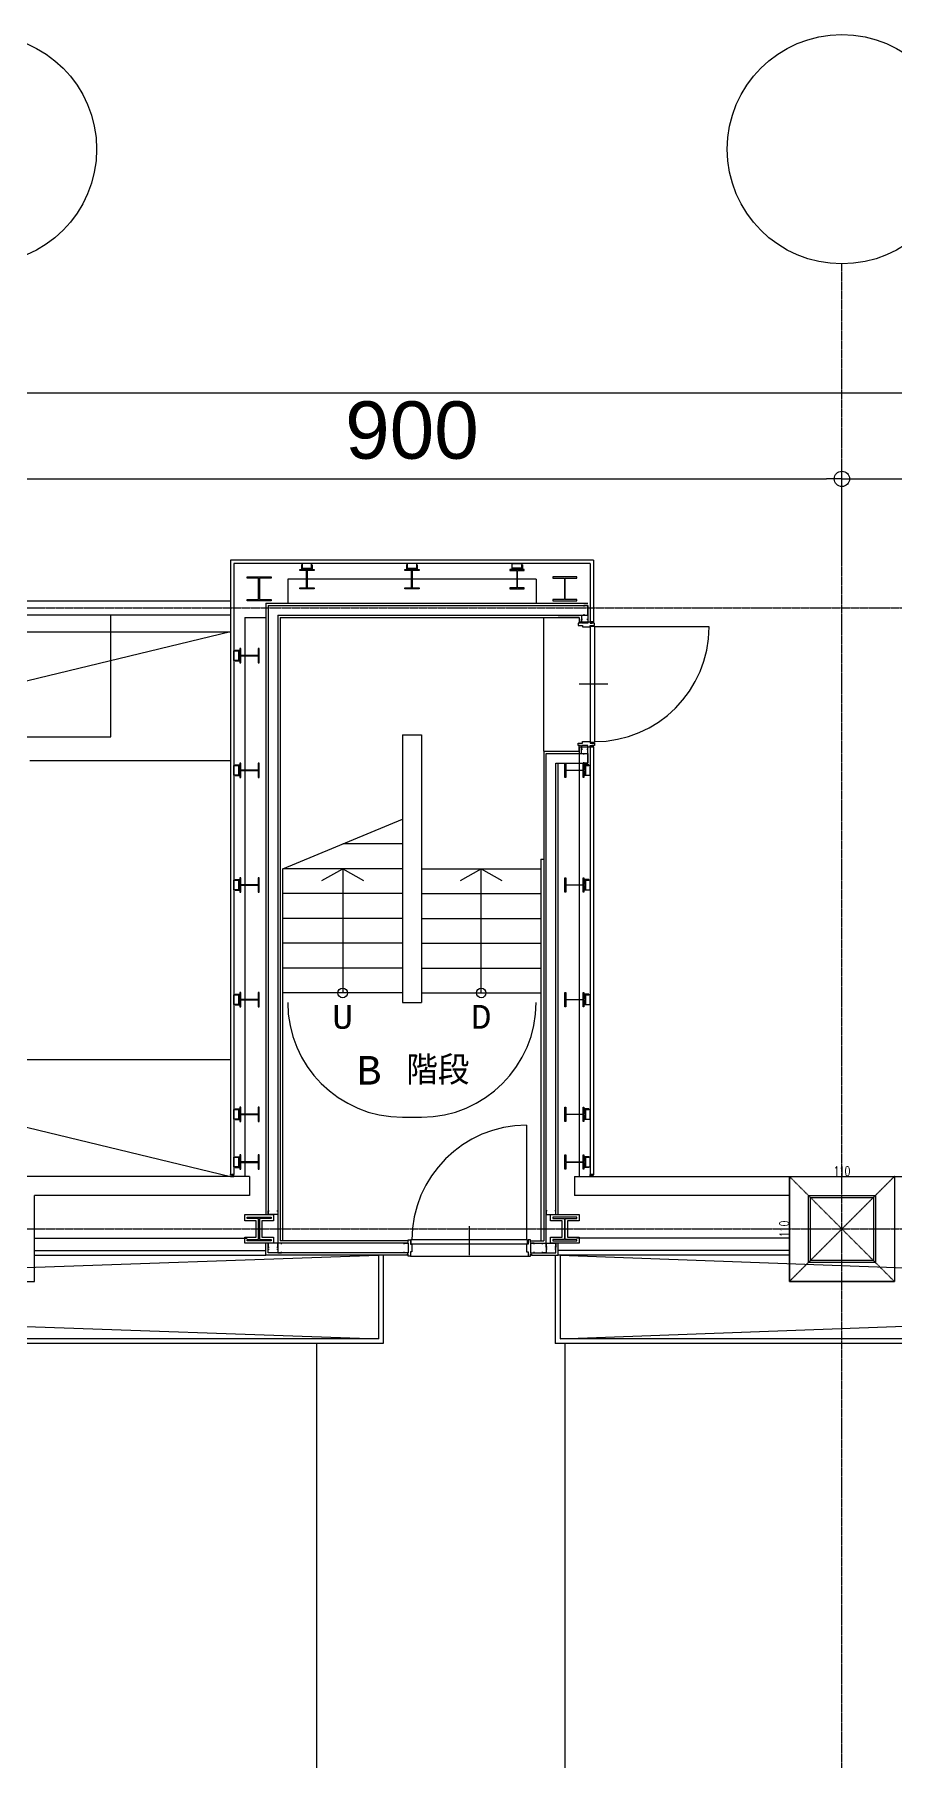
# Model space of a CAD drawing. Header units: millimetres. Extents: x -21841 to 195597, y -1659 to 112111.
# Drawn here: x 8215 to 9115, y 18194 to 20000 of the extents above; entities that cross this region are included whole.
import ezdxf
from ezdxf.enums import TextEntityAlignment as Align

# ---------------------------------------------------------------- set-up
doc = ezdxf.new("R2010")
doc.units = ezdxf.units.MM
doc.linetypes.add('X-N-FAB-L10$0$COL-CEN-LIN', pattern=[3.25, 2.5, -0.25, 0.25, -0.25])
doc.linetypes.add('X-N-FAB-L10$0$HIDDEN', pattern=[0.375, 0.25, -0.125])
for name, color, linetype in [('0-FMCS', 6, 'Continuous'), ('0-XREF', 7, 'Continuous'), ('X-N-FAB-L10$0$0-MC', 8, 'Continuous'), ('X-N-FAB-L10$0$0-NC', 8, 'Continuous'), ('X-N-FAB-L10$0$0-ND', 8, 'Continuous'), ('X-N-FAB-L10$0$08', 8, 'Continuous'), ('X-N-FAB-L10$0$CCL', 8, 'X-N-FAB-L10$0$COL-CEN-LIN'), ('X-N-FAB-L10$0$COL', 8, 'Continuous'), ('X-N-FAB-L10$0$COL-S', 8, 'Continuous'), ('X-N-FAB-L10$0$DIM', 8, 'Continuous')]:
    doc.layers.add(name, color=color, linetype=linetype)
doc.styles.add('X-N-FAB-L10$0$ATS', font='monotxt.shx', dxfattribs={"bigfont": 'BIGFONT.shx'})
doc.styles.add('X-N-FAB-L10$0$CHINA', font='simplex.shx', dxfattribs={"width": 0.75, "bigfont": 'chineset.shx'})
doc.styles.add('X-N-FAB-L10$0$COL-NUM', font='romanc')
doc.styles.add('X-N-FAB-L10$0$DIM', font='simplex.shx', dxfattribs={"width": 0.67, "bigfont": 'chineset.shx'})
doc.styles.add('X-N-FAB-L10$0$DimStyUse', font='romans.shx', dxfattribs={"width": 0.7})
doc.styles.add('X-N-FAB-L10$0$Gen-Text', font='arial.ttf', dxfattribs={"height": 2.5})
doc.dimstyles.new('X-N-FAB-L10$0$cirl', dxfattribs={"dimtxt": 200, "dimasz": 50, "dimexe": 50, "dimexo": 0, "dimgap": 20, "dimtad": 1, "dimdsep": 46, "dimtxsty": 'X-N-FAB-L10$0$DimStyUse', "dimblk": 'X-N-FAB-L10$0$_Origin', "dimcen": 10, "dimdle": 50, "dimclrt": 2, "dimazin": 0, "dimtfac": 1, "dimtix": 1, "dimtmove": 2, "dimatfit": 3, "dimfxl": 10, "dimtolj": 1, "dimarcsym": 0})
doc.dimstyles.new('X-N-FAB-L10$0$JJP_005_defpoint', dxfattribs={"dimtxt": 20, "dimasz": 0.5, "dimexe": 0.5, "dimexo": 0.5, "dimgap": 0.5, "dimtad": 1, "dimdsep": 46, "dimtxsty": 'X-N-FAB-L10$0$DIM', "dimblk": 'X-N-FAB-L10$0$_None', "dimcen": 10, "dimclrd": 256, "dimclre": 256, "dimclrt": 256, "dimadec": 0, "dimazin": 0, "dimtfac": 1, "dimtix": 1, "dimtmove": 2, "dimatfit": 3, "dimldrblk": 'X-N-FAB-L10$0$_None', "dimfxl": 0.5, "dimtolj": 1, "dimtzin": 0, "dimarcsym": 0})

# ---------------------------------------------------------------- blocks, each defined once
blk = doc.blocks.new('X-N-FAB-L10$0$_Origin')
at = {"color": 0, "linetype": 'ByBlock', "lineweight": -2}
blk.add_line((0, 0), (-1, 0), dxfattribs=at)
blk.add_circle((0, 0), 0.5, dxfattribs=at)
blk = doc.blocks.new('*D738')
at = {"layer": 'DEFPOINTS', "color": 0, "transparency": 16777216}
for p in [(27010, 19625), (60, 19535), (27010, 19535)]:
    blk.add_point(p, dxfattribs=at)
at = {"layer": 'X-N-FAB-L10$0$DIM', "color": 0, "lineweight": -2, "transparency": 16777216}
for p, q in [((60, 19535), (60, 19645)), ((27010, 19535), (27010, 19645)), ((76, 19625), (26994, 19625))]:
    blk.add_line(p, q, dxfattribs=at)
at = {"layer": 'X-N-FAB-L10$0$DIM', "color": 0, "lineweight": -2, "transparency": 16777216, "xscale": 16, "yscale": 16, "zscale": 16, "rotation": 180}
blk.add_blockref('X-N-FAB-L10$0$_Origin', (60, 19625), dxfattribs=at)
at = {"layer": 'X-N-FAB-L10$0$DIM', "color": 0, "lineweight": -2, "transparency": 16777216, "xscale": 16, "yscale": 16, "zscale": 16}
blk.add_blockref('X-N-FAB-L10$0$_Origin', (27010, 19625), dxfattribs=at)
at = {"layer": 'X-N-FAB-L10$0$DIM', "color": 2, "transparency": 16777216, "insert": (13535, 19675.6), "char_height": 2.5, "attachment_point": 5, "style": 'X-N-FAB-L10$0$Gen-Text'}
blk.add_mtext('\\A1;{\\H24x;26950}', dxfattribs=at)
blk = doc.blocks.new('*D1151')
at = {"layer": 'DEFPOINTS', "lineweight": -2, "transparency": 16777216}
blk.add_line((9005, 18805), (9115, 18805), dxfattribs=at)
at = {"layer": 'DEFPOINTS', "color": 0, "transparency": 16777216}
for p in [(9005, 18805), (9115, 18805), (9115, 18805)]:
    blk.add_point(p, dxfattribs=at)
at = {"layer": 'DEFPOINTS', "transparency": 16777216, "insert": (9060, 18810.5), "char_height": 10, "attachment_point": 5, "style": 'X-N-FAB-L10$0$DIM'}
blk.add_mtext('\\A1;110', dxfattribs=at)
blk = doc.blocks.new('X-N-FAB-L10$0$_None')
blk = doc.blocks.new('*D1152')
at = {"layer": 'DEFPOINTS', "lineweight": -2, "transparency": 16777216}
blk.add_line((9005, 18805), (9005, 18695), dxfattribs=at)
at = {"layer": 'DEFPOINTS', "color": 0, "transparency": 16777216}
for p in [(9005, 18805), (9005, 18695), (9005, 18695)]:
    blk.add_point(p, dxfattribs=at)
at = {"layer": 'DEFPOINTS', "transparency": 16777216, "insert": (8999.5, 18750), "char_height": 10, "attachment_point": 5, "rotation": 90, "style": 'X-N-FAB-L10$0$DIM'}
blk.add_mtext('\\A1;110', dxfattribs=at)
blk = doc.blocks.new('X-N-FAB-L10')
at = {"layer": 'DEFPOINTS', "color": 8, "linetype": 'X-N-FAB-L10$0$HIDDEN', "ltscale": 0.1}
for p, q in [((9115, 18805), (9005, 18695)), ((9005, 18805), (9115, 18695)), ((9115, 18805), (9005, 18695)), ((9005, 18805), (9115, 18695))]:
    blk.add_line(p, q, dxfattribs=at)
at = {"layer": 'DEFPOINTS', "color": 8}
for q in [(9115, 18805), (9005, 18695)]:
    blk.add_line((9005, 18805), q, dxfattribs=at)
at = {"layer": 'X-N-FAB-L10$0$0-MC', "color": 8}
for centre in [(8160, 19880), (9060, 19880)]:
    blk.add_circle(centre, 120, dxfattribs=at)
at = {"layer": 'X-N-FAB-L10$0$08', "color": 8}
for p, q in [((8420, 19450), (8420, 18807)), ((8800, 19450), (8420, 19450)), ((8423.5, 19446.5), (8423.5, 18807)), ((8796.5, 19446.5), (8423.5, 19446.5)), ((8492.5, 19440), (8507.5, 19440)), ((8492.5, 19439.1), (8492.5, 19440)), ((8499.7, 19439.1), (8492.5, 19439.1)), ((8494.4, 19445), (8494.4, 19440)), ((8495, 19445), (8494.4, 19445)), ((8494.4, 19440), (8499.4, 19440)), ((8505, 19446.5), (8495, 19446.5)), ((8495, 19446.5), (8495, 19441.5)), ((8495, 19440.6), (8495, 19445)), ((8495, 19441.5), (8505, 19441.5)), ((8499.4, 19440.6), (8495, 19440.6)), ((8499.4, 19440), (8499.4, 19440.6)), ((8499.7, 19420.9), (8499.7, 19439.1)), ((8507.5, 19439.1), (8500.3, 19439.1)), ((8500.3, 19439.1), (8500.3, 19420.9)), ((8500.6, 19440), (8500.6, 19440.6)), ((8500.6, 19440.6), (8505, 19440.6)), ((8505.6, 19440), (8500.6, 19440)), ((8505, 19441.5), (8505, 19446.5)), ((8505, 19440.6), (8505, 19445)), ((8505, 19445), (8505.6, 19445)), ((8505.6, 19445), (8505.6, 19440)), ((8507.5, 19440), (8507.5, 19439.1)), ((8602.5, 19440), (8617.5, 19440)), ((8602.5, 19439.1), (8602.5, 19440)), ((8609.7, 19439.1), (8602.5, 19439.1)), ((8604.4, 19445), (8604.4, 19440)), ((8605, 19445), (8604.4, 19445)), ((8604.4, 19440), (8609.4, 19440)), ((8615, 19446.5), (8605, 19446.5)), ((8605, 19446.5), (8605, 19441.5)), ((8605, 19440.6), (8605, 19445)), ((8605, 19441.5), (8615, 19441.5)), ((8609.4, 19440.6), (8605, 19440.6)), ((8609.4, 19440), (8609.4, 19440.6)), ((8609.7, 19420.9), (8609.7, 19439.1)), ((8617.5, 19439.1), (8610.3, 19439.1)), ((8610.3, 19439.1), (8610.3, 19420.9)), ((8610.6, 19440), (8610.6, 19440.6)), ((8610.6, 19440.6), (8615, 19440.6)), ((8615.6, 19440), (8610.6, 19440)), ((8615, 19441.5), (8615, 19446.5)), ((8615, 19440.6), (8615, 19445)), ((8615, 19445), (8615.6, 19445)), ((8615.6, 19445), (8615.6, 19440)), ((8617.5, 19440), (8617.5, 19439.1)), ((8727.5, 19440), (8712.5, 19440)), ((8712.5, 19440), (8712.5, 19439.1)), ((8712.5, 19439.1), (8719.7, 19439.1)), ((8714.4, 19445), (8714.4, 19440)), ((8715, 19445), (8714.4, 19445)), ((8714.4, 19440), (8719.4, 19440)), ((8715, 19441.5), (8715, 19446.5)), ((8715, 19446.5), (8725, 19446.5)), ((8715, 19440.6), (8715, 19445)), ((8725, 19441.5), (8715, 19441.5)), ((8719.4, 19440.6), (8715, 19440.6)), ((8719.4, 19440), (8719.4, 19440.6)), ((8719.7, 19439.1), (8719.7, 19420.9)), ((8720.3, 19420.9), (8720.3, 19439.1)), ((8720.3, 19439.1), (8727.5, 19439.1)), ((8720.6, 19440), (8720.6, 19440.6)), ((8720.6, 19440.6), (8725, 19440.6)), ((8725.6, 19440), (8720.6, 19440)), ((8725, 19446.5), (8725, 19441.5)), ((8725, 19440.6), (8725, 19445)), ((8725, 19445), (8725.6, 19445)), ((8725.6, 19445), (8725.6, 19440)), ((8727.5, 19439.1), (8727.5, 19440)), ((8796.5, 19446.5), (8796.5, 19385.5)), ((8800, 19450), (8800, 19385.5)), ((8437.5, 19432.5), (8462.5, 19432.5)), ((8437.5, 19431.1), (8437.5, 19432.5)), ((8449.55, 19431.1), (8437.5, 19431.1)), ((8449.55, 19408.9), (8449.55, 19431.1)), ((8462.5, 19431.1), (8450.45, 19431.1)), ((8450.45, 19431.1), (8450.45, 19408.9)), ((8462.5, 19432.5), (8462.5, 19431.1)), ((8740, 19430), (8480, 19430)), ((8480, 19430), (8480, 19405)), ((8492.5, 19420), (8492.5, 19420.9)), ((8492.5, 19420.9), (8499.7, 19420.9)), ((8507.5, 19420), (8492.5, 19420)), ((8500.3, 19420.9), (8507.5, 19420.9)), ((8507.5, 19420.9), (8507.5, 19420)), ((8602.5, 19420), (8602.5, 19420.9)), ((8602.5, 19420.9), (8609.7, 19420.9)), ((8617.5, 19420), (8602.5, 19420)), ((8610.3, 19420.9), (8617.5, 19420.9)), ((8617.5, 19420.9), (8617.5, 19420)), ((8719.7, 19420.9), (8712.5, 19420.9)), ((8712.5, 19420.9), (8712.5, 19420)), ((8712.5, 19420), (8727.5, 19420)), ((8727.5, 19420.9), (8720.3, 19420.9)), ((8727.5, 19420), (8727.5, 19420.9)), ((8740, 19430), (8740, 19405)), ((8782.5, 19432.5), (8757.5, 19432.5)), ((8757.5, 19432.5), (8757.5, 19431.1)), ((8757.5, 19431.1), (8769.55, 19431.1)), ((8769.55, 19431.1), (8769.55, 19408.9)), ((8770.45, 19408.9), (8770.45, 19431.1)), ((8770.45, 19431.1), (8782.5, 19431.1)), ((8782.5, 19431.1), (8782.5, 19432.5)), ((8205, 19407.5), (8420, 19407.5)), ((8437.5, 19407.5), (8437.5, 19408.9)), ((8437.5, 19408.9), (8449.55, 19408.9)), ((8462.5, 19407.5), (8437.5, 19407.5)), ((8450.45, 19408.9), (8462.5, 19408.9)), ((8457, 19405), (8457, 18765)), ((8457, 19405), (8794, 19405)), ((8459.5, 19402.5), (8459.5, 18765)), ((8459.5, 19402.5), (8794, 19402.5)), ((8462.5, 19408.9), (8462.5, 19407.5)), ((8769.55, 19408.9), (8757.5, 19408.9)), ((8757.5, 19408.9), (8757.5, 19407.5)), ((8757.5, 19407.5), (8782.5, 19407.5)), ((8782.5, 19408.9), (8770.45, 19408.9)), ((8782.5, 19407.5), (8782.5, 19408.9)), ((8794, 19402.5), (8790, 19402.5)), ((8790, 19402.5), (8790, 19401.5)), ((8794, 19402.5), (8794, 19384)), ((8794, 19392.5), (8794, 19402.5)), ((8420, 19392.5), (8205, 19392.5)), ((8295, 19265), (8295, 19392.5)), ((8435, 19390), (8435, 18805)), ((8435, 19390), (8457, 19390)), ((8469.5, 19392.5), (8469.5, 18735)), ((8469.5, 19392.5), (8794, 19392.5)), ((8472, 19390), (8472, 18737.5)), ((8472, 19390), (8785, 19390)), ((8748, 19250), (8748, 19390)), ((8785, 19390), (8763, 19390)), ((8786.5, 19384), (8784, 19384)), ((8784, 19384), (8784, 19381.5)), ((8784, 19381.5), (8788.5, 19381.5)), ((8785, 19390), (8785, 19384)), ((8785, 19390), (8785, 19385.5)), ((8785, 19385.5), (8800, 19385.5)), ((8787.5, 19392.5), (8787.5, 19384)), ((8787.5, 19384), (8787.5, 19388)), ((8787.5, 19388), (8788.5, 19388)), ((8794, 19384), (8787.5, 19384)), ((8788.5, 19381.5), (8788.5, 19380)), ((8790, 19393.5), (8790, 19392.5)), ((8790, 19392.5), (8794, 19392.5)), ((8793, 19388), (8794, 19388)), ((8794, 19388), (8794, 19384)), ((8800, 19385.5), (8796.5, 19385.5)), ((8798.5, 19384), (8796.5, 19385.5)), ((8796.5, 19385.5), (8796.5, 19384)), ((8798.5, 19385.5), (8796.5, 19385.5)), ((8796.5, 19384), (8798.5, 19384)), ((8796.5, 19380), (8796.5, 19381.5)), ((8796.5, 19381.5), (8801, 19381.5)), ((8798.5, 19384), (8798.5, 19385.5)), ((8798.5, 19385.5), (8800, 19385.5)), ((8798.5, 19384), (8798.5, 19385.5)), ((8801, 19384), (8798.5, 19384)), ((8800, 19384), (8798.5, 19384)), ((8801, 19381.5), (8801, 19384)), ((6060, 19375), (8420, 18805)), ((8420, 19375), (6060, 18805)), ((8205, 19375), (8420, 19375)), ((8788.5, 19380), (8796.5, 19380)), ((8797, 19259), (8797, 19381)), ((8797, 19381), (8801, 19381)), ((8801, 19381), (8801, 19259)), ((8921, 19380), (8801, 19380)), ((8423.5, 19345), (8423.5, 19355)), ((8423.5, 19355), (8428.5, 19355)), ((8428.5, 19345), (8423.5, 19345)), ((8425, 19355.6), (8430, 19355.6)), ((8425, 19355), (8425, 19355.6)), ((8429.4, 19355), (8425, 19355)), ((8429.4, 19345), (8425, 19345)), ((8425, 19345), (8425, 19344.4)), ((8428.5, 19355), (8428.5, 19345)), ((8429.4, 19350.6), (8429.4, 19355)), ((8430, 19350.6), (8429.4, 19350.6)), ((8430, 19349.4), (8429.4, 19349.4)), ((8429.4, 19349.4), (8429.4, 19345)), ((8430, 19357.5), (8430, 19342.5)), ((8430.9, 19357.5), (8430, 19357.5)), ((8430, 19355.6), (8430, 19350.6)), ((8430, 19344.4), (8430, 19349.4)), ((8430.9, 19350.3), (8430.9, 19357.5)), ((8449.1, 19350.3), (8430.9, 19350.3)), ((8430.9, 19342.5), (8430.9, 19349.7)), ((8430.9, 19349.7), (8449.1, 19349.7)), ((8450, 19357.5), (8449.1, 19357.5)), ((8449.1, 19357.5), (8449.1, 19350.3)), ((8449.1, 19349.7), (8449.1, 19342.5)), ((8450, 19342.5), (8450, 19357.5)), ((8425, 19344.4), (8430, 19344.4)), ((8430, 19342.5), (8430.9, 19342.5)), ((8449.1, 19342.5), (8450, 19342.5)), ((8815, 19320), (8785, 19320)), ((8025, 19265), (8295, 19265)), ((8600, 19267), (8600, 19179)), ((8600, 19267), (8620, 19267)), ((8620, 19267), (8620, 19137)), ((8784, 19256), (8784, 19258.5)), ((8784, 19258.5), (8788.5, 19258.5)), ((8786.5, 19256), (8784, 19256)), ((8785, 19250), (8785, 19256)), ((8787.5, 19247.5), (8787.5, 19256)), ((8794, 19256), (8787.5, 19256)), ((8787.5, 19256), (8787.5, 19252)), ((8788.5, 19258.5), (8788.5, 19260)), ((8788.5, 19260), (8796.5, 19260)), ((8794, 19237.5), (8794, 19256)), ((8794, 19252), (8794, 19256)), ((8796.5, 19260), (8796.5, 19258.5)), ((8796.5, 19258.5), (8801, 19258.5)), ((8798.5, 19256), (8796.5, 19254.5)), ((8796.5, 19254.5), (8796.5, 19256)), ((8796.5, 19256), (8798.5, 19256)), ((8801, 19259), (8797, 19259)), ((8801, 19256), (8798.5, 19256)), ((8798.5, 19256), (8798.5, 19254.5)), ((8800, 19256), (8798.5, 19256)), ((8798.5, 19256), (8798.5, 19254.5)), ((8801, 19258.5), (8801, 19256)), ((8420, 19240), (8210, 19240)), ((8430, 19237.5), (8430, 19222.5)), ((8430.9, 19237.5), (8430, 19237.5)), ((8430.9, 19230.3), (8430.9, 19237.5)), ((8450, 19237.5), (8449.1, 19237.5)), ((8449.1, 19237.5), (8449.1, 19230.3)), ((8450, 19222.5), (8450, 19237.5)), ((8748, 19250), (8748, 18737.5)), ((8748, 19250), (8785, 19250)), ((8750.5, 18735), (8750.5, 19247.5)), ((8750.5, 19247.5), (8794, 19247.5)), ((8760.5, 18765), (8760.5, 19237.5)), ((8760.5, 19237.5), (8794, 19237.5)), ((8763, 18765), (8763, 19237.5)), ((8770, 19222.5), (8770, 19237.5)), ((8770, 19237.5), (8770.9, 19237.5)), ((8770.9, 19237.5), (8770.9, 19230.3)), ((8785, 19254.5), (8785, 18805)), ((8785, 19250), (8785, 19254.5)), ((8785, 19254.5), (8800, 19254.5)), ((8787.5, 19252), (8788.5, 19252)), ((8789.1, 19230.3), (8789.1, 19237.5)), ((8789.1, 19237.5), (8790, 19237.5)), ((8790, 19246.5), (8790, 19247.5)), ((8790, 19247.5), (8794, 19247.5)), ((8790, 19237.5), (8790, 19238.5)), ((8794, 19237.5), (8790, 19237.5)), ((8790, 19237.5), (8790, 19222.5)), ((8793, 19252), (8794, 19252)), ((8794, 19247.5), (8794, 19237.5)), ((8796.5, 19254.5), (8796.5, 18807)), ((8800, 19254.5), (8796.5, 19254.5)), ((8798.5, 19254.5), (8796.5, 19254.5)), ((8798.5, 19254.5), (8800, 19254.5)), ((8800, 19254.5), (8800, 18807)), ((8423.5, 19225), (8423.5, 19235)), ((8423.5, 19235), (8428.5, 19235)), ((8428.5, 19225), (8423.5, 19225)), ((8425, 19235.6), (8430, 19235.6)), ((8425, 19235), (8425, 19235.6)), ((8429.4, 19235), (8425, 19235)), ((8429.4, 19225), (8425, 19225)), ((8425, 19225), (8425, 19224.4)), ((8425, 19224.4), (8430, 19224.4)), ((8428.5, 19235), (8428.5, 19225)), ((8429.4, 19230.6), (8429.4, 19235)), ((8430, 19230.6), (8429.4, 19230.6)), ((8430, 19229.4), (8429.4, 19229.4)), ((8429.4, 19229.4), (8429.4, 19225)), ((8430, 19235.6), (8430, 19230.6)), ((8430, 19224.4), (8430, 19229.4)), ((8430, 19222.5), (8430.9, 19222.5)), ((8449.1, 19230.3), (8430.9, 19230.3)), ((8430.9, 19222.5), (8430.9, 19229.7)), ((8430.9, 19229.7), (8449.1, 19229.7)), ((8449.1, 19229.7), (8449.1, 19222.5)), ((8449.1, 19222.5), (8450, 19222.5)), ((8770.9, 19222.5), (8770, 19222.5)), ((8770.9, 19230.3), (8789.1, 19230.3)), ((8789.1, 19229.7), (8770.9, 19229.7)), ((8770.9, 19229.7), (8770.9, 19222.5)), ((8789.1, 19222.5), (8789.1, 19229.7)), ((8790, 19222.5), (8789.1, 19222.5)), ((8795, 19235.6), (8790, 19235.6)), ((8790, 19235.6), (8790, 19230.6)), ((8790, 19230.6), (8790.6, 19230.6)), ((8790, 19224.4), (8790, 19229.4)), ((8790, 19229.4), (8790.6, 19229.4)), ((8795, 19224.4), (8790, 19224.4)), ((8790.6, 19230.6), (8790.6, 19235)), ((8790.6, 19235), (8795, 19235)), ((8790.6, 19229.4), (8790.6, 19225)), ((8790.6, 19225), (8795, 19225)), ((8791.5, 19235), (8791.5, 19225)), ((8796.5, 19235), (8791.5, 19235)), ((8791.5, 19225), (8796.5, 19225)), ((8795, 19235), (8795, 19235.6)), ((8795, 19225), (8795, 19224.4)), ((8796.5, 19225), (8796.5, 19235)), ((8475, 19127), (8600, 19179)), ((8600, 19179), (8600, 18987)), ((8600, 19153), (8537.5, 19153)), ((8620, 19137), (8620, 18987)), ((8745, 19137), (8745, 18737.5)), ((8745, 19137), (8748, 19137)), ((8423.5, 19105), (8423.5, 19115)), ((8423.5, 19115), (8428.5, 19115)), ((8425, 19115.6), (8430, 19115.6)), ((8425, 19115), (8425, 19115.6)), ((8429.4, 19115), (8425, 19115)), ((8428.5, 19115), (8428.5, 19105)), ((8429.4, 19110.6), (8429.4, 19115)), ((8430, 19110.6), (8429.4, 19110.6)), ((8430, 19117.5), (8430, 19102.5)), ((8430.9, 19117.5), (8430, 19117.5)), ((8430, 19115.6), (8430, 19110.6)), ((8430.9, 19110.3), (8430.9, 19117.5)), ((8449.1, 19110.3), (8430.9, 19110.3)), ((8450, 19117.5), (8449.1, 19117.5)), ((8449.1, 19117.5), (8449.1, 19110.3)), ((8450, 19102.5), (8450, 19117.5)), ((8475, 18737.5), (8475, 19127)), ((8600, 19127), (8475, 19127)), ((8515.849, 19114.5), (8537.5, 19127)), ((8537.5, 19127), (8537.5, 18997)), ((8537.5, 19127), (8559.151, 19114.5)), ((8620, 19127), (8745, 19127)), ((8660.849, 19114.5), (8682.5, 19127)), ((8682.5, 18997), (8682.5, 19127)), ((8682.5, 19127), (8704.151, 19114.5)), ((8770, 19102.5), (8770, 19117.5)), ((8770, 19117.5), (8770.9, 19117.5)), ((8770.9, 19117.5), (8770.9, 19110.3)), ((8770.9, 19110.3), (8789.1, 19110.3)), ((8789.1, 19110.3), (8789.1, 19117.5)), ((8789.1, 19117.5), (8790, 19117.5)), ((8790, 19117.5), (8790, 19102.5)), ((8795, 19115.6), (8790, 19115.6)), ((8790, 19115.6), (8790, 19110.6)), ((8790, 19110.6), (8790.6, 19110.6)), ((8790.6, 19110.6), (8790.6, 19115)), ((8790.6, 19115), (8795, 19115)), ((8791.5, 19115), (8791.5, 19105)), ((8796.5, 19115), (8791.5, 19115)), ((8795, 19115), (8795, 19115.6)), ((8796.5, 19105), (8796.5, 19115)), ((8428.5, 19105), (8423.5, 19105)), ((8429.4, 19105), (8425, 19105)), ((8425, 19105), (8425, 19104.4)), ((8425, 19104.4), (8430, 19104.4)), ((8430, 19109.4), (8429.4, 19109.4)), ((8429.4, 19109.4), (8429.4, 19105)), ((8430, 19104.4), (8430, 19109.4)), ((8430, 19102.5), (8430.9, 19102.5)), ((8430.9, 19102.5), (8430.9, 19109.7)), ((8430.9, 19109.7), (8449.1, 19109.7)), ((8449.1, 19109.7), (8449.1, 19102.5)), ((8449.1, 19102.5), (8450, 19102.5)), ((8600, 19101), (8475, 19101)), ((8620, 19101), (8745, 19101)), ((8770.9, 19102.5), (8770, 19102.5)), ((8789.1, 19109.7), (8770.9, 19109.7)), ((8770.9, 19109.7), (8770.9, 19102.5)), ((8789.1, 19102.5), (8789.1, 19109.7)), ((8790, 19102.5), (8789.1, 19102.5)), ((8790, 19104.4), (8790, 19109.4)), ((8790, 19109.4), (8790.6, 19109.4)), ((8795, 19104.4), (8790, 19104.4)), ((8790.6, 19109.4), (8790.6, 19105)), ((8790.6, 19105), (8795, 19105)), ((8791.5, 19105), (8796.5, 19105)), ((8795, 19105), (8795, 19104.4)), ((8600, 19075), (8475, 19075)), ((8620, 19075), (8745, 19075)), ((8600, 19049), (8475, 19049)), ((8620, 19049), (8745, 19049)), ((8600, 19023), (8475, 19023)), ((8620, 19023), (8745, 19023)), ((8423.5, 18985), (8423.5, 18995)), ((8423.5, 18995), (8428.5, 18995)), ((8428.5, 18985), (8423.5, 18985)), ((8425, 18995.6), (8430, 18995.6)), ((8425, 18995), (8425, 18995.6)), ((8429.4, 18995), (8425, 18995)), ((8429.4, 18985), (8425, 18985)), ((8425, 18985), (8425, 18984.4)), ((8425, 18984.4), (8430, 18984.4)), ((8428.5, 18995), (8428.5, 18985)), ((8429.4, 18990.6), (8429.4, 18995)), ((8430, 18990.6), (8429.4, 18990.6)), ((8430, 18989.4), (8429.4, 18989.4)), ((8429.4, 18989.4), (8429.4, 18985)), ((8430, 18997.5), (8430, 18982.5)), ((8430.9, 18997.5), (8430, 18997.5)), ((8430, 18995.6), (8430, 18990.6)), ((8430, 18984.4), (8430, 18989.4)), ((8430.9, 18990.3), (8430.9, 18997.5)), ((8449.1, 18990.3), (8430.9, 18990.3)), ((8430.9, 18982.5), (8430.9, 18989.7)), ((8430.9, 18989.7), (8449.1, 18989.7)), ((8450, 18997.5), (8449.1, 18997.5)), ((8449.1, 18997.5), (8449.1, 18990.3)), ((8449.1, 18989.7), (8449.1, 18982.5)), ((8450, 18982.5), (8450, 18997.5)), ((8600, 18997), (8475, 18997)), ((8600, 18987), (8620, 18987)), ((8620, 18997), (8745, 18997)), ((8770, 18982.5), (8770, 18997.5)), ((8770, 18997.5), (8770.9, 18997.5)), ((8770.9, 18997.5), (8770.9, 18990.3)), ((8770.9, 18990.3), (8789.1, 18990.3)), ((8789.1, 18989.7), (8770.9, 18989.7)), ((8770.9, 18989.7), (8770.9, 18982.5)), ((8789.1, 18990.3), (8789.1, 18997.5)), ((8789.1, 18997.5), (8790, 18997.5)), ((8789.1, 18982.5), (8789.1, 18989.7)), ((8790, 18997.5), (8790, 18982.5)), ((8795, 18995.6), (8790, 18995.6)), ((8790, 18995.6), (8790, 18990.6)), ((8790, 18990.6), (8790.6, 18990.6)), ((8790, 18984.4), (8790, 18989.4)), ((8790, 18989.4), (8790.6, 18989.4)), ((8795, 18984.4), (8790, 18984.4)), ((8790.6, 18990.6), (8790.6, 18995)), ((8790.6, 18995), (8795, 18995)), ((8790.6, 18989.4), (8790.6, 18985)), ((8790.6, 18985), (8795, 18985)), ((8791.5, 18995), (8791.5, 18985)), ((8796.5, 18995), (8791.5, 18995)), ((8791.5, 18985), (8796.5, 18985)), ((8795, 18995), (8795, 18995.6)), ((8795, 18985), (8795, 18984.4)), ((8796.5, 18985), (8796.5, 18995)), ((8430, 18982.5), (8430.9, 18982.5)), ((8449.1, 18982.5), (8450, 18982.5)), ((8770.9, 18982.5), (8770, 18982.5)), ((8790, 18982.5), (8789.1, 18982.5)), ((8420, 18927), (7865, 18927)), ((8425, 18875.6), (8430, 18875.6)), ((8425, 18875), (8425, 18875.6)), ((8430, 18877.5), (8430, 18862.5)), ((8430.9, 18877.5), (8430, 18877.5)), ((8430, 18875.6), (8430, 18870.6)), ((8430.9, 18870.3), (8430.9, 18877.5)), ((8450, 18877.5), (8449.1, 18877.5)), ((8449.1, 18877.5), (8449.1, 18870.3)), ((8450, 18862.5), (8450, 18877.5)), ((8770, 18862.5), (8770, 18877.5)), ((8770, 18877.5), (8770.9, 18877.5)), ((8770.9, 18877.5), (8770.9, 18870.3)), ((8789.1, 18870.3), (8789.1, 18877.5)), ((8789.1, 18877.5), (8790, 18877.5)), ((8790, 18877.5), (8790, 18862.5)), ((8795, 18875.6), (8790, 18875.6)), ((8790, 18875.6), (8790, 18870.6)), ((8795, 18875), (8795, 18875.6)), ((8423.5, 18865), (8423.5, 18875)), ((8423.5, 18875), (8428.5, 18875)), ((8428.5, 18865), (8423.5, 18865)), ((8429.4, 18875), (8425, 18875)), ((8429.4, 18865), (8425, 18865)), ((8425, 18865), (8425, 18864.4)), ((8425, 18864.4), (8430, 18864.4)), ((8428.5, 18875), (8428.5, 18865)), ((8429.4, 18870.6), (8429.4, 18875)), ((8430, 18870.6), (8429.4, 18870.6)), ((8430, 18869.4), (8429.4, 18869.4)), ((8429.4, 18869.4), (8429.4, 18865)), ((8430, 18864.4), (8430, 18869.4)), ((8430, 18862.5), (8430.9, 18862.5)), ((8449.1, 18870.3), (8430.9, 18870.3)), ((8430.9, 18862.5), (8430.9, 18869.7)), ((8430.9, 18869.7), (8449.1, 18869.7)), ((8449.1, 18869.7), (8449.1, 18862.5)), ((8449.1, 18862.5), (8450, 18862.5)), ((8600, 18867), (8620, 18867)), ((8730, 18858.5), (8730, 18738.5)), ((8770.9, 18862.5), (8770, 18862.5)), ((8770.9, 18870.3), (8789.1, 18870.3)), ((8789.1, 18869.7), (8770.9, 18869.7)), ((8770.9, 18869.7), (8770.9, 18862.5)), ((8789.1, 18862.5), (8789.1, 18869.7)), ((8790, 18862.5), (8789.1, 18862.5)), ((8790, 18870.6), (8790.6, 18870.6)), ((8790, 18864.4), (8790, 18869.4)), ((8790, 18869.4), (8790.6, 18869.4)), ((8795, 18864.4), (8790, 18864.4)), ((8790.6, 18870.6), (8790.6, 18875)), ((8790.6, 18875), (8795, 18875)), ((8790.6, 18869.4), (8790.6, 18865)), ((8790.6, 18865), (8795, 18865)), ((8791.5, 18875), (8791.5, 18865)), ((8796.5, 18875), (8791.5, 18875)), ((8791.5, 18865), (8796.5, 18865)), ((8795, 18865), (8795, 18864.4)), ((8796.5, 18865), (8796.5, 18875)), ((8423.5, 18815), (8423.5, 18825)), ((8423.5, 18825), (8428.5, 18825)), ((8425, 18825.6), (8430, 18825.6)), ((8425, 18825), (8425, 18825.6)), ((8429.4, 18825), (8425, 18825)), ((8428.5, 18825), (8428.5, 18815)), ((8429.4, 18820.6), (8429.4, 18825)), ((8430, 18827.5), (8430, 18812.5)), ((8430.9, 18827.5), (8430, 18827.5)), ((8430, 18825.6), (8430, 18820.6)), ((8430.9, 18820.3), (8430.9, 18827.5)), ((8450, 18827.5), (8449.1, 18827.5)), ((8449.1, 18827.5), (8449.1, 18820.3)), ((8450, 18812.5), (8450, 18827.5)), ((8770, 18812.5), (8770, 18827.5)), ((8770, 18827.5), (8770.9, 18827.5)), ((8770.9, 18827.5), (8770.9, 18820.3)), ((8789.1, 18820.3), (8789.1, 18827.5)), ((8789.1, 18827.5), (8790, 18827.5)), ((8790, 18827.5), (8790, 18812.5)), ((8795, 18825.6), (8790, 18825.6)), ((8790, 18825.6), (8790, 18820.6)), ((8790.6, 18820.6), (8790.6, 18825)), ((8790.6, 18825), (8795, 18825)), ((8791.5, 18825), (8791.5, 18815)), ((8796.5, 18825), (8791.5, 18825)), ((8795, 18825), (8795, 18825.6)), ((8796.5, 18815), (8796.5, 18825)), ((8440, 18805), (6040, 18805)), ((8420, 18807), (8423.5, 18807)), ((8420, 18807), (8421.5, 18807)), ((8420, 18805), (8423.5, 18805)), ((8421.5, 18805), (8420, 18805)), ((8421.5, 18807), (8421.5, 18805)), ((8421.5, 18807), (8423.5, 18805)), ((8423.5, 18807), (8421.5, 18807)), ((8421.5, 18807), (8421.5, 18805)), ((8421.5, 18805), (8423.5, 18805)), ((8428.5, 18815), (8423.5, 18815)), ((8423.5, 18805), (8423.5, 18807)), ((8429.4, 18815), (8425, 18815)), ((8425, 18815), (8425, 18814.4)), ((8425, 18814.4), (8430, 18814.4)), ((8430, 18820.6), (8429.4, 18820.6)), ((8430, 18819.4), (8429.4, 18819.4)), ((8429.4, 18819.4), (8429.4, 18815)), ((8430, 18814.4), (8430, 18819.4)), ((8430, 18812.5), (8430.9, 18812.5)), ((8449.1, 18820.3), (8430.9, 18820.3)), ((8430.9, 18812.5), (8430.9, 18819.7)), ((8430.9, 18819.7), (8449.1, 18819.7)), ((8440, 18805), (8440, 18785)), ((8449.1, 18819.7), (8449.1, 18812.5)), ((8449.1, 18812.5), (8450, 18812.5)), ((8770.9, 18812.5), (8770, 18812.5)), ((8770.9, 18820.3), (8789.1, 18820.3)), ((8789.1, 18819.7), (8770.9, 18819.7)), ((8770.9, 18819.7), (8770.9, 18812.5)), ((8780, 18805), (11180, 18805)), ((8780, 18805), (8780, 18785)), ((8789.1, 18812.5), (8789.1, 18819.7)), ((8790, 18812.5), (8789.1, 18812.5)), ((8790, 18820.6), (8790.6, 18820.6)), ((8790, 18814.4), (8790, 18819.4)), ((8790, 18819.4), (8790.6, 18819.4)), ((8795, 18814.4), (8790, 18814.4)), ((8790.6, 18819.4), (8790.6, 18815)), ((8790.6, 18815), (8795, 18815)), ((8791.5, 18815), (8796.5, 18815)), ((8795, 18815), (8795, 18814.4)), ((8800, 18807), (8796.5, 18807)), ((8798.5, 18807), (8796.5, 18805)), ((8796.5, 18805), (8796.5, 18807)), ((8796.5, 18807), (8798.5, 18807)), ((8800, 18805), (8796.5, 18805)), ((8798.5, 18805), (8796.5, 18805)), ((8798.5, 18807), (8798.5, 18805)), ((8800, 18807), (8798.5, 18807)), ((8798.5, 18807), (8798.5, 18805)), ((8798.5, 18805), (8800, 18805)), ((8440, 18785), (8215, 18785)), ((8215, 18695), (8215, 18785)), ((8459.5, 18765), (8459.5, 18769)), ((8459.5, 18769), (8460.5, 18769)), ((8468.5, 18769), (8469.5, 18769)), ((8469.5, 18769), (8469.5, 18765)), ((8751.5, 18769), (8750.5, 18769)), ((8750.5, 18769), (8750.5, 18765)), ((8760.5, 18769), (8759.5, 18769)), ((8760.5, 18765), (8760.5, 18769)), ((9005, 18785), (8780, 18785)), ((9005, 18785), (9005, 18695)), ((9025, 18715), (9025, 18785)), ((9025, 18785), (9095, 18785)), ((9027, 18717), (9027, 18783)), ((9027, 18783), (9093, 18783)), ((9093, 18783), (9093, 18717)), ((9095, 18785), (9095, 18715)), ((8435, 18765), (8465, 18765)), ((8435, 18758.6), (8435, 18765)), ((8447.05, 18758.6), (8435, 18758.6)), ((8437.5, 18762.5), (8462.5, 18762.5)), ((8437.5, 18761.1), (8437.5, 18762.5)), ((8449.55, 18761.1), (8437.5, 18761.1)), ((8447.05, 18741.4), (8447.05, 18758.6)), ((8449.55, 18738.9), (8449.55, 18761.1)), ((8462.5, 18761.1), (8450.45, 18761.1)), ((8450.45, 18761.1), (8450.45, 18738.9)), ((8465, 18758.6), (8452.95, 18758.6)), ((8452.95, 18758.6), (8452.95, 18741.4)), ((8469.5, 18765), (8459.5, 18765)), ((8462.5, 18762.5), (8462.5, 18761.1)), ((8465, 18765), (8465, 18758.6)), ((8670, 18752.9), (8670, 18722.5)), ((8750.5, 18765), (8760.5, 18765)), ((8755, 18765), (8785, 18765)), ((8755, 18758.6), (8755, 18765)), ((8767.05, 18758.6), (8755, 18758.6)), ((8782.5, 18762.5), (8757.5, 18762.5)), ((8757.5, 18762.5), (8757.5, 18761.1)), ((8757.5, 18761.1), (8769.55, 18761.1)), ((8767.05, 18741.4), (8767.05, 18758.6)), ((8769.55, 18761.1), (8769.55, 18738.9)), ((8770.45, 18738.9), (8770.45, 18761.1)), ((8770.45, 18761.1), (8782.5, 18761.1)), ((8785, 18758.6), (8772.95, 18758.6)), ((8772.95, 18758.6), (8772.95, 18741.4)), ((8782.5, 18761.1), (8782.5, 18762.5)), ((8785, 18765), (8785, 18758.6)), ((8215, 18740.5), (8437.5, 18740.5)), ((8435, 18735), (8435, 18741.4)), ((8435, 18741.4), (8447.05, 18741.4)), ((8465, 18735), (8435, 18735)), ((8437.5, 18737.5), (8437.5, 18738.9)), ((8437.5, 18738.9), (8449.55, 18738.9)), ((8462.5, 18737.5), (8437.5, 18737.5)), ((8450.45, 18738.9), (8462.5, 18738.9)), ((8452.95, 18741.4), (8465, 18741.4)), ((8457, 18722.5), (8457, 18735)), ((8459.5, 18725), (8459.5, 18735)), ((8469.5, 18735), (8459.5, 18735)), ((8459.5, 18735), (8459.5, 18731)), ((8459.5, 18731), (8460.5, 18731)), ((8462.5, 18738.9), (8462.5, 18737.5)), ((8465, 18741.4), (8465, 18735)), ((8468.5, 18731), (8469.5, 18731)), ((8606, 18735), (8469.5, 18735)), ((8473.5, 18735), (8469.5, 18735)), ((8469.5, 18735), (8469.5, 18725)), ((8469.5, 18731), (8469.5, 18735)), ((8606, 18737.5), (8472, 18737.5)), ((8473.5, 18734), (8473.5, 18735)), ((8602, 18734), (8602, 18735)), ((8602, 18735), (8606, 18735)), ((8606, 18736), (8606, 18738.5)), ((8606, 18738.5), (8608.5, 18738.5)), ((8606, 18735), (8606, 18725)), ((8608.5, 18738.5), (8608.5, 18734)), ((8608.5, 18734), (8610, 18734)), ((8731, 18738.5), (8609, 18738.5)), ((8609, 18738.5), (8609, 18734.5)), ((8609, 18734.5), (8731, 18734.5)), ((8610, 18734), (8610, 18726)), ((8731.5, 18734), (8730, 18734)), ((8730, 18734), (8730, 18726)), ((8731, 18734.5), (8731, 18738.5)), ((8734, 18738.5), (8731.5, 18738.5)), ((8731.5, 18738.5), (8731.5, 18734)), ((8734, 18736), (8734, 18738.5)), ((8734, 18737.5), (8748, 18737.5)), ((8734, 18735), (8750.5, 18735)), ((8738, 18735), (8734, 18735)), ((8734, 18735), (8734, 18725)), ((8738, 18734), (8738, 18735)), ((8746.5, 18734), (8746.5, 18735)), ((8746.5, 18735), (8750.5, 18735)), ((8750.5, 18731), (8750.5, 18735)), ((8750.5, 18735), (8760.5, 18735)), ((8750.5, 18735), (8750.5, 18725)), ((8751.5, 18731), (8750.5, 18731)), ((8755, 18735), (8755, 18741.4)), ((8755, 18741.4), (8767.05, 18741.4)), ((8785, 18735), (8755, 18735)), ((8769.55, 18738.9), (8757.5, 18738.9)), ((8757.5, 18738.9), (8757.5, 18737.5)), ((8757.5, 18737.5), (8782.5, 18737.5)), ((8760.5, 18731), (8759.5, 18731)), ((8760.5, 18725), (8760.5, 18735)), ((8760.5, 18735), (8760.5, 18731)), ((8763, 18722.5), (8763, 18735)), ((8782.5, 18738.9), (8770.45, 18738.9)), ((8772.95, 18741.4), (8785, 18741.4)), ((9005, 18740.5), (8782.5, 18740.5)), ((8782.5, 18737.5), (8782.5, 18738.9)), ((8785, 18741.4), (8785, 18735)), ((6075, 18722.5), (8575, 18635)), ((6075, 18635), (8575, 18722.5)), ((8215, 18727.5), (8457, 18727.5)), ((8215, 18722.5), (8457, 18722.5)), ((8605, 18722.5), (8457, 18722.5)), ((8459.5, 18725), (8459.5, 18729)), ((8459.5, 18729), (8460.5, 18729)), ((8606, 18725), (8459.5, 18725)), ((8469.5, 18725), (8459.5, 18725)), ((8468.5, 18729), (8469.5, 18729)), ((8469.5, 18729), (8469.5, 18725)), ((8469.5, 18725), (8473.5, 18725)), ((8473.5, 18725), (8473.5, 18726)), ((8575, 18722.5), (8575, 18635)), ((8580, 18722.5), (8580, 18630)), ((8602, 18725), (8602, 18726)), ((8606, 18725), (8602, 18725)), ((8606, 18723.75), (8605, 18723.75)), ((8605, 18723.75), (8605, 18722.5)), ((8606, 18721.5), (8606, 18724)), ((8606, 18722.5), (8606, 18723.75)), ((8608.5, 18721.5), (8606, 18721.5)), ((8610, 18726), (8608.5, 18726)), ((8608.5, 18726), (8608.5, 18721.5)), ((8608.5, 18721.5), (8731.5, 18721.5)), ((8730, 18726), (8731.5, 18726)), ((8731.5, 18726), (8731.5, 18721.5)), ((8731.5, 18721.5), (8734, 18721.5)), ((8734, 18725), (8760.5, 18725)), ((8734, 18725), (8738, 18725)), ((8734, 18721.5), (8734, 18724)), ((8734, 18722.5), (8734, 18723.75)), ((8734, 18723.75), (8735, 18723.75)), ((8735, 18723.75), (8735, 18722.5)), ((8735, 18722.5), (8763, 18722.5)), ((8738, 18725), (8738, 18726)), ((8746.5, 18725), (8746.5, 18726)), ((8750.5, 18725), (8746.5, 18725)), ((8751.5, 18729), (8750.5, 18729)), ((8750.5, 18729), (8750.5, 18725)), ((8750.5, 18725), (8760.5, 18725)), ((8760.5, 18729), (8759.5, 18729)), ((8760, 18722.5), (8760, 18630)), ((8760.5, 18725), (8760.5, 18729)), ((9005, 18727.5), (8763, 18727.5)), ((9005, 18722.5), (8763, 18722.5)), ((8765, 18635), (11145, 18722.5)), ((8765, 18722.5), (11145, 18635)), ((8765, 18722.5), (8765, 18635)), ((9095, 18715), (9025, 18715)), ((9093, 18717), (9027, 18717)), ((8105, 18695), (8215, 18695)), ((9005, 18695), (9115, 18695)), ((8575, 18635), (8070, 18635)), ((8580, 18630), (8070, 18630)), ((8510, 18630), (8510, 16895)), ((9780, 18630), (8760, 18630)), ((9780, 18635), (8765, 18635)), ((8770, 18630), (8770, 16895))]:
    blk.add_line(p, q, dxfattribs=at)
for centre in [(8537.5, 18997), (8682.5, 18997)]:
    blk.add_circle(centre, 5, dxfattribs=at)
for centre, radius, start, end in [((8800.702, 19384.75), 1.027, 133.098184, 226.901816), ((8801, 19380), 120, 270, 0), ((8800.702, 19255.25), 1.027, 133.098184, 226.901816), ((8600, 18987), 120, 180, 270), ((8620, 18987), 120, 270, 0), ((8730, 18738.5), 120, 90, 180), ((8418.449, 18806), 1.845, 327.185166, 32.814834), ((8801.551, 18806), 1.845, 147.185166, 212.814834), ((8605.5, 18722.374), 0.516, 14.088272, 165.911728), ((8734.5, 18722.374), 0.516, 14.088272, 165.911728)]:
    blk.add_arc(centre, radius, start, end, dxfattribs=at)
at = {"layer": 'X-N-FAB-L10$0$CCL', "color": 8}
for p, q in [((9060, 10600), (9060, 19760)), ((-720, 19400), (27370, 19400)), ((-720, 18750), (27370, 18750))]:
    blk.add_line(p, q, dxfattribs=at)
at = {"layer": 'X-N-FAB-L10$0$COL', "color": 8, "ltscale": 0.1}
for p, q in [((9005, 18805), (9115, 18805)), ((9005, 18695), (9005, 18805)), ((9115, 18805), (9115, 18695)), ((9115, 18695), (9005, 18695))]:
    blk.add_line(p, q, dxfattribs=at)
blk.add_lwpolyline([(9005, 18805), (9115, 18805), (9115, 18695), (9005, 18695)], close=True, dxfattribs=at)
at = {"layer": 'X-N-FAB-L10$0$COL-S', "color": 8}
for p, q in [((9025, 18785), (9095, 18785)), ((9025, 18715), (9025, 18785)), ((9025, 18785), (9095, 18785)), ((9025, 18715), (9025, 18785)), ((9095, 18785), (9095, 18715)), ((9095, 18785), (9095, 18715)), ((9095, 18715), (9025, 18715)), ((9095, 18715), (9025, 18715))]:
    blk.add_line(p, q, dxfattribs=at)
at = {"layer": 'X-N-FAB-L10$0$DIM', "color": 8}
for p, q in [((9060, 19445), (9060, 19555)), ((9060, 19445), (9060, 19555)), ((8176, 19535), (9044, 19535)), ((9076, 19535), (9944, 19535))]:
    blk.add_line(p, q, dxfattribs=at)
at = {"layer": 'X-N-FAB-L10$0$DIM', "color": 8, "xscale": 16, "yscale": 16, "zscale": 16}
blk.add_blockref('X-N-FAB-L10$0$_Origin', (9060, 19535), dxfattribs=at)
at = {"layer": 'X-N-FAB-L10$0$DIM', "color": 8, "xscale": 16, "yscale": 16, "zscale": 16, "rotation": 180}
blk.add_blockref('X-N-FAB-L10$0$_Origin', (9060, 19535), dxfattribs=at)
at = {"layer": 'DEFPOINTS', "color": 8, "insert": (9060, 18810.5), "char_height": 10, "attachment_point": 5, "style": 'X-N-FAB-L10$0$DIM'}
blk.add_mtext('\\A1;110', dxfattribs=at)
at = {"layer": 'DEFPOINTS', "color": 8, "insert": (8999.5, 18750), "char_height": 10, "attachment_point": 5, "rotation": 90, "style": 'X-N-FAB-L10$0$DIM'}
blk.add_mtext('\\A1;110', dxfattribs=at)
at = {"layer": 'X-N-FAB-L10$0$0-NC', "color": 8, "style": 'X-N-FAB-L10$0$COL-NUM'}
for p in [(1860, 19880), (2760, 19880), (3660, 19880), (4560, 19880), (5460, 19880), (6360, 19880), (7260, 19880), (8160, 19880), (9060, 19880), (9960, 19880), (10860, 19880), (11760, 19880), (12660, 19880), (13560, 19880), (14460, 19880), (15360, 19880), (16260, 19880), (17160, 19880), (18060, 19880), (18960, 19880), (19860, 19880), (20760, 19880), (21660, 19880), (22560, 19880), (-840, 13950), (-840, 13350), (-840, 12750), (-840, 12150), (-840, 11550), (-840, 10750)]:
    blk.add_attdef('GRID-Y', text='', height=120, dxfattribs=at).set_placement(p, align=Align.MIDDLE_CENTER)
at = {"layer": 'X-N-FAB-L10$0$0-ND', "color": 8, "style": 'X-N-FAB-L10$0$CHINA'}
blk.add_attdef('NO', text='', height=33.333, dxfattribs=at).set_placement((23327.5, 11380), align=Align.MIDDLE)
at = {"layer": 'X-N-FAB-L10$0$08', "color": 8, "style": 'X-N-FAB-L10$0$ATS'}
for s, height, p in [('U', 25, (8537.5, 18972)), ('D', 25, (8682.5, 18972)), ('B 階段', 30, (8611.117, 18916.07))]:
    blk.add_text(s, height=height, dxfattribs=at).set_placement(p, align=Align.MIDDLE_CENTER)
at = {"layer": 'X-N-FAB-L10$0$DIM', "color": 8, "insert": (8610, 19585.634), "char_height": 2.5, "attachment_point": 5, "style": 'X-N-FAB-L10$0$Gen-Text'}
blk.add_mtext('\\A1;{\\H24x;900}', dxfattribs=at)
at = {"layer": 'DEFPOINTS', "color": 8}
dim = blk.add_linear_dim(base=(9005, 18695), p1=(9005, 18805), p2=(9005, 18695), angle=90, dimstyle='X-N-FAB-L10$0$JJP_005_defpoint', override={"dimtxt": 10}, dxfattribs=at)
dim.commit()
dim.dimension.update_dxf_attribs({"geometry": '*D1152', "text_midpoint": (8999.5, 18750)})
dim = blk.add_linear_dim(base=(9115, 18805), p1=(9005, 18805), p2=(9115, 18805), dimstyle='X-N-FAB-L10$0$JJP_005_defpoint', override={"dimtxt": 10}, dxfattribs=at)
dim.commit()
dim.dimension.update_dxf_attribs({"geometry": '*D1151', "text_midpoint": (9060, 18810.5)})
at = {"layer": 'X-N-FAB-L10$0$DIM', "color": 8}
dim = blk.add_linear_dim(base=(27010, 19625), p1=(60, 19535), p2=(27010, 19535), text='{\\H24x;<>}', dimstyle='X-N-FAB-L10$0$cirl', override={"dimtxt": 60, "dimasz": 16, "dimexe": 20, "dimgap": 20, "dimtxsty": 'X-N-FAB-L10$0$Gen-Text'}, dxfattribs=at)
dim.commit()
dim.dimension.update_dxf_attribs({"geometry": '*D738', "text_midpoint": (13535, 19675.634)})

msp = doc.modelspace()

# ---------------------------------------------------------------- block references
at = {"layer": '0-FMCS', "color": 5}
msp.add_blockref('X-N-FAB-L10', (0, 0), dxfattribs=at)
at = {"layer": '0-XREF'}
msp.add_blockref('X-N-FAB-L10', (0, 0), dxfattribs=at)

doc.saveas('drawing.dxf')
